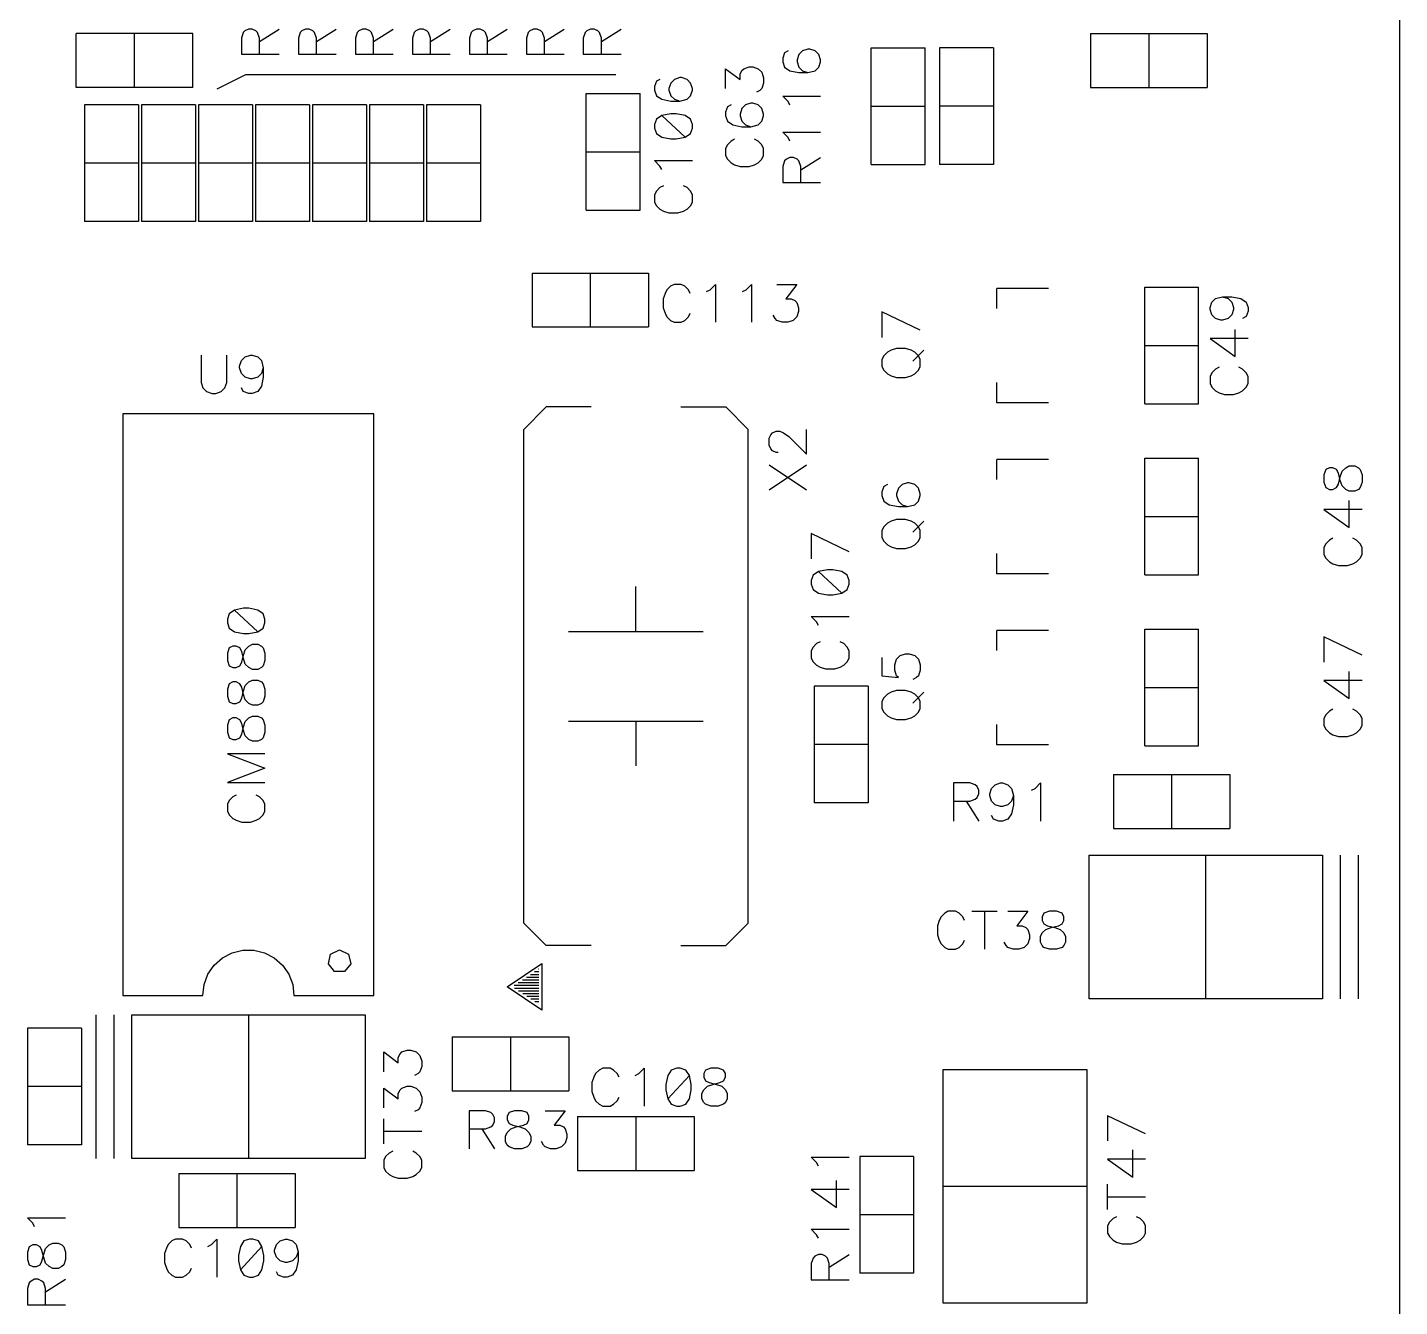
# Model space of a CAD drawing. Extents: x 295 to 953, y 10 to 290.
# Drawn here: x 739.3 to 800.5, y 174.5 to 231.5 of the extents above; entities that cross this region are included whole.
import ezdxf

# ---------------------------------------------------------------- set-up
doc = ezdxf.new("R2010")
doc.units = 0
doc.header["$LTSCALE"] = 5
doc.header["$MEASUREMENT"] = 0
doc.layers.add('130409_DV-DPH-A6_BSK', color=2, linetype='CONTINUOUS')

msp = doc.modelspace()

# ---------------------------------------------------------------- linework, layer by layer
at = {"layer": '130409_DV-DPH-A6_BSK', "color": 7}
for p, q in [((800.477, 263.995), (800.477, 75.999)), ((800.477, 263.995), (800.477, 75.999)), ((746.69, 231.219), (741.493, 231.219)), ((741.493, 228.816), (741.493, 231.219)), ((744.089, 228.816), (744.089, 231.219)), ((746.69, 228.816), (746.69, 231.219)), ((748.941, 231.265), (748.859, 231.021)), ((749.017, 231.346), (748.941, 231.265)), ((749.179, 231.422), (749.017, 231.346)), ((749.342, 231.422), (749.179, 231.422)), ((749.499, 231.346), (749.342, 231.422)), ((749.581, 231.265), (749.499, 231.346)), ((749.662, 231.021), (749.581, 231.265)), ((749.662, 230.863), (750.546, 231.422)), ((751.481, 231.265), (751.399, 231.021)), ((751.557, 231.346), (751.481, 231.265)), ((751.719, 231.422), (751.557, 231.346)), ((751.882, 231.422), (751.719, 231.422)), ((752.039, 231.346), (751.882, 231.422)), ((752.121, 231.265), (752.039, 231.346)), ((752.202, 231.021), (752.121, 231.265)), ((752.202, 230.863), (753.086, 231.422)), ((754.021, 231.265), (753.939, 231.021)), ((754.097, 231.346), (754.021, 231.265)), ((754.259, 231.422), (754.097, 231.346)), ((754.422, 231.422), (754.259, 231.422)), ((754.579, 231.346), (754.422, 231.422)), ((754.661, 231.265), (754.579, 231.346)), ((754.742, 231.021), (754.661, 231.265)), ((754.742, 230.863), (755.626, 231.422)), ((756.561, 231.265), (756.479, 231.021)), ((756.637, 231.346), (756.561, 231.265)), ((756.799, 231.422), (756.637, 231.346)), ((756.962, 231.422), (756.799, 231.422)), ((757.119, 231.346), (756.962, 231.422)), ((757.201, 231.265), (757.119, 231.346)), ((757.282, 231.021), (757.201, 231.265)), ((757.282, 230.863), (758.166, 231.422)), ((759.101, 231.265), (759.019, 231.021)), ((759.177, 231.346), (759.101, 231.265)), ((759.339, 231.422), (759.177, 231.346)), ((759.502, 231.422), (759.339, 231.422)), ((759.659, 231.346), (759.502, 231.422)), ((759.741, 231.265), (759.659, 231.346)), ((759.822, 231.021), (759.741, 231.265)), ((759.822, 230.863), (760.706, 231.422)), ((761.641, 231.265), (761.559, 231.021)), ((761.717, 231.346), (761.641, 231.265)), ((761.879, 231.422), (761.717, 231.346)), ((762.042, 231.422), (761.879, 231.422)), ((762.199, 231.346), (762.042, 231.422)), ((762.281, 231.265), (762.199, 231.346)), ((762.362, 231.021), (762.281, 231.265)), ((762.362, 230.863), (763.246, 231.422)), ((764.181, 231.265), (764.099, 231.021)), ((764.257, 231.346), (764.181, 231.265)), ((764.419, 231.422), (764.257, 231.346)), ((764.582, 231.422), (764.419, 231.422)), ((764.739, 231.346), (764.582, 231.422)), ((764.821, 231.265), (764.739, 231.346)), ((764.902, 231.021), (764.821, 231.265)), ((764.902, 230.863), (765.786, 231.422)), ((786.705, 231.219), (791.902, 231.219)), ((786.705, 231.219), (786.705, 228.816)), ((789.301, 231.219), (789.301, 228.816)), ((791.902, 231.219), (791.902, 228.816)), ((748.859, 231.021), (748.859, 230.299)), ((749.662, 230.299), (749.662, 231.021)), ((751.399, 231.021), (751.399, 230.299)), ((752.202, 230.299), (752.202, 231.021)), ((753.939, 231.021), (753.939, 230.299)), ((754.742, 230.299), (754.742, 231.021)), ((756.479, 231.021), (756.479, 230.299)), ((757.282, 230.299), (757.282, 231.021)), ((759.019, 231.021), (759.019, 230.299)), ((759.822, 230.299), (759.822, 231.021)), ((761.559, 231.021), (761.559, 230.299)), ((762.362, 230.299), (762.362, 231.021)), ((764.099, 231.021), (764.099, 230.299)), ((764.902, 230.299), (764.902, 231.021)), ((776.926, 225.387), (776.926, 230.584)), ((776.926, 230.584), (779.329, 230.584)), ((779.329, 225.387), (779.329, 230.584)), ((779.974, 230.584), (779.974, 225.387)), ((782.377, 230.584), (779.974, 230.584)), ((782.377, 230.584), (782.377, 225.387)), ((748.859, 230.299), (750.546, 230.299)), ((751.399, 230.299), (753.086, 230.299)), ((753.939, 230.299), (755.626, 230.299)), ((756.479, 230.299), (758.166, 230.299)), ((759.019, 230.299), (760.706, 230.299)), ((761.559, 230.299), (763.246, 230.299)), ((764.099, 230.299), (765.786, 230.299)), ((773.071, 230.371), (772.989, 230.132)), ((772.989, 230.132), (772.989, 229.969)), ((772.989, 229.969), (773.071, 229.725)), ((773.228, 230.452), (773.071, 230.371)), ((773.711, 230.289), (773.629, 230.05)), ((773.629, 230.05), (773.629, 229.969)), ((773.629, 229.969), (773.711, 229.725)), ((773.873, 230.452), (773.711, 230.289)), ((774.112, 230.533), (773.873, 230.452)), ((774.193, 230.533), (774.112, 230.533)), ((774.437, 230.452), (774.193, 230.533)), ((774.595, 230.289), (774.437, 230.452)), ((774.676, 230.05), (774.595, 230.289)), ((774.595, 229.725), (774.676, 229.969)), ((774.676, 229.969), (774.676, 230.05)), ((749.042, 229.385), (747.772, 228.75)), ((765.552, 229.385), (749.042, 229.385)), ((770.439, 228.77), (770.439, 229.654)), ((770.439, 229.654), (771.084, 229.172)), ((771.084, 229.415), (771.166, 229.578)), ((771.084, 229.172), (771.084, 229.415)), ((771.166, 229.578), (771.247, 229.654)), ((771.247, 229.654), (771.486, 229.736)), ((771.486, 229.736), (771.648, 229.736)), ((771.648, 229.736), (771.892, 229.654)), ((771.892, 229.654), (772.055, 229.497)), ((772.055, 229.497), (772.136, 229.253)), ((773.071, 229.725), (773.309, 229.568)), ((773.309, 229.568), (773.711, 229.487)), ((773.711, 229.725), (773.873, 229.568)), ((773.711, 229.487), (774.112, 229.487)), ((773.873, 229.568), (774.112, 229.487)), ((774.112, 229.487), (774.437, 229.568)), ((774.437, 229.568), (774.595, 229.725)), ((746.69, 228.816), (741.493, 228.816)), ((767.356, 229.101), (767.274, 228.862)), ((767.274, 228.862), (767.274, 228.699)), ((767.513, 229.182), (767.356, 229.101)), ((767.996, 229.019), (767.914, 228.78)), ((767.914, 228.78), (767.914, 228.699)), ((768.158, 229.182), (767.996, 229.019)), ((768.397, 229.263), (768.158, 229.182)), ((768.478, 229.263), (768.397, 229.263)), ((768.722, 229.182), (768.478, 229.263)), ((768.88, 229.019), (768.722, 229.182)), ((768.961, 228.78), (768.88, 229.019)), ((768.961, 228.699), (768.961, 228.78)), ((772.055, 228.77), (771.973, 228.689)), ((772.136, 229.009), (772.055, 228.77)), ((772.136, 229.253), (772.136, 229.009)), ((786.705, 228.816), (791.902, 228.816)), ((764.226, 223.355), (764.226, 228.552)), ((764.226, 228.552), (766.629, 228.552)), ((766.629, 223.355), (766.629, 228.552)), ((767.274, 228.699), (767.356, 228.455)), ((767.356, 228.455), (767.594, 228.298)), ((767.594, 228.298), (767.996, 228.217)), ((767.914, 228.699), (767.996, 228.455)), ((767.996, 228.455), (768.158, 228.298)), ((767.996, 228.217), (768.397, 228.217)), ((768.158, 228.298), (768.397, 228.217)), ((768.397, 228.217), (768.722, 228.298)), ((768.722, 228.298), (768.88, 228.455)), ((768.88, 228.455), (768.961, 228.699)), ((771.567, 228.125), (771.328, 228.044)), ((771.648, 228.125), (771.567, 228.125)), ((771.892, 228.044), (771.648, 228.125)), ((771.973, 228.689), (771.811, 228.608)), ((773.228, 228.201), (772.989, 228.44)), ((772.989, 228.44), (774.676, 228.44)), ((773.309, 228.039), (773.228, 228.201)), ((741.874, 228.044), (741.874, 222.847)), ((744.277, 228.044), (741.874, 228.044)), ((744.277, 228.044), (744.277, 222.847)), ((744.414, 228.044), (744.414, 222.847)), ((746.817, 228.044), (744.414, 228.044)), ((746.817, 228.044), (746.817, 222.847)), ((746.954, 228.044), (746.954, 222.847)), ((749.357, 228.044), (746.954, 228.044)), ((749.357, 228.044), (749.357, 222.847)), ((749.494, 228.044), (749.494, 222.847)), ((751.897, 228.044), (749.494, 228.044)), ((751.897, 228.044), (751.897, 222.847)), ((752.034, 228.044), (752.034, 222.847)), ((754.437, 228.044), (752.034, 228.044)), ((754.437, 228.044), (754.437, 222.847)), ((754.574, 228.044), (754.574, 222.847)), ((756.977, 228.044), (754.574, 228.044)), ((756.977, 228.044), (756.977, 222.847)), ((757.114, 228.044), (757.114, 222.847)), ((759.517, 228.044), (757.114, 228.044)), ((759.517, 228.044), (759.517, 222.847)), ((767.594, 227.571), (767.356, 227.414)), ((767.996, 227.653), (767.594, 227.571)), ((767.594, 227.571), (768.641, 226.611)), ((768.239, 227.653), (767.996, 227.653)), ((768.641, 227.571), (768.239, 227.653)), ((768.88, 227.414), (768.641, 227.571)), ((770.52, 227.963), (770.439, 227.719)), ((770.439, 227.719), (770.439, 227.556)), ((770.439, 227.556), (770.52, 227.317)), ((770.683, 228.044), (770.52, 227.963)), ((771.166, 227.881), (771.084, 227.637)), ((771.084, 227.637), (771.084, 227.556)), ((771.084, 227.556), (771.166, 227.317)), ((771.328, 228.044), (771.166, 227.881)), ((772.055, 227.881), (771.892, 228.044)), ((772.136, 227.637), (772.055, 227.881)), ((772.055, 227.317), (772.136, 227.556)), ((772.136, 227.556), (772.136, 227.637)), ((776.926, 227.988), (779.329, 227.988)), ((782.377, 227.988), (779.974, 227.988)), ((767.356, 227.414), (767.274, 227.17)), ((767.274, 227.17), (767.274, 227.013)), ((767.274, 227.013), (767.356, 226.769)), ((768.961, 227.17), (768.88, 227.414)), ((768.88, 226.769), (768.961, 227.013)), ((768.961, 227.013), (768.961, 227.17)), ((770.52, 227.317), (770.759, 227.155)), ((770.759, 227.155), (771.166, 227.074)), ((771.166, 227.317), (771.328, 227.155)), ((771.166, 227.074), (771.567, 227.074)), ((771.328, 227.155), (771.567, 227.074)), ((771.567, 227.074), (771.892, 227.155)), ((771.892, 227.155), (772.055, 227.317)), ((767.356, 226.769), (767.594, 226.611)), ((767.594, 226.611), (767.996, 226.53)), ((767.996, 226.53), (768.239, 226.53)), ((768.239, 226.53), (768.641, 226.611)), ((768.641, 226.611), (768.88, 226.769)), ((770.683, 226.428), (770.52, 226.266)), ((770.84, 226.51), (770.683, 226.428)), ((771.892, 226.428), (771.729, 226.51)), ((772.055, 226.266), (771.892, 226.428)), ((773.228, 226.591), (772.989, 226.835)), ((772.989, 226.835), (774.676, 226.835)), ((773.309, 226.434), (773.228, 226.591)), ((764.226, 225.956), (766.629, 225.956)), ((770.52, 226.266), (770.439, 226.103)), ((770.439, 226.103), (770.439, 225.783)), ((770.439, 225.783), (770.52, 225.621)), ((772.136, 226.103), (772.055, 226.266)), ((772.055, 225.621), (772.136, 225.783)), ((772.136, 225.783), (772.136, 226.103)), ((773.309, 225.707), (773.147, 225.631)), ((773.472, 225.707), (773.309, 225.707)), ((773.629, 225.631), (773.472, 225.707)), ((773.792, 225.148), (774.676, 225.707)), ((744.277, 225.448), (741.874, 225.448)), ((746.817, 225.448), (744.414, 225.448)), ((749.357, 225.448), (746.954, 225.448)), ((751.897, 225.448), (749.494, 225.448)), ((754.437, 225.448), (752.034, 225.448)), ((756.977, 225.448), (754.574, 225.448)), ((759.517, 225.448), (757.114, 225.448)), ((767.513, 225.321), (767.274, 225.565)), ((767.274, 225.565), (768.961, 225.565)), ((767.594, 225.164), (767.513, 225.321)), ((770.52, 225.621), (770.683, 225.458)), ((770.683, 225.458), (770.84, 225.377)), ((770.84, 225.377), (771.084, 225.301)), ((771.084, 225.301), (771.486, 225.301)), ((771.486, 225.301), (771.729, 225.377)), ((771.729, 225.377), (771.892, 225.458)), ((771.892, 225.458), (772.055, 225.621)), ((773.071, 225.55), (772.989, 225.306)), ((772.989, 225.306), (772.989, 224.584)), ((773.147, 225.631), (773.071, 225.55)), ((773.711, 225.55), (773.629, 225.631)), ((773.792, 225.306), (773.711, 225.55)), ((773.792, 224.584), (773.792, 225.306)), ((776.926, 225.387), (779.329, 225.387)), ((782.377, 225.387), (779.974, 225.387)), ((767.676, 224.437), (767.513, 224.361)), ((768.722, 224.361), (768.559, 224.437)), ((772.989, 224.584), (774.676, 224.584)), ((767.356, 224.198), (767.274, 224.036)), ((767.274, 224.036), (767.274, 223.716)), ((767.513, 224.361), (767.356, 224.198)), ((768.88, 224.198), (768.722, 224.361)), ((768.961, 224.036), (768.88, 224.198)), ((768.961, 223.716), (768.961, 224.036)), ((764.226, 223.355), (766.629, 223.355)), ((767.274, 223.716), (767.356, 223.553)), ((767.356, 223.553), (767.513, 223.396)), ((767.513, 223.396), (767.676, 223.314)), ((767.676, 223.314), (767.914, 223.233)), ((767.914, 223.233), (768.316, 223.233)), ((768.316, 223.233), (768.559, 223.314)), ((768.559, 223.314), (768.722, 223.396)), ((768.722, 223.396), (768.88, 223.553)), ((768.88, 223.553), (768.961, 223.716)), ((744.277, 222.847), (741.874, 222.847)), ((746.817, 222.847), (744.414, 222.847)), ((749.357, 222.847), (746.954, 222.847)), ((751.897, 222.847), (749.494, 222.847)), ((754.437, 222.847), (752.034, 222.847)), ((756.977, 222.847), (754.574, 222.847)), ((759.517, 222.847), (757.114, 222.847)), ((761.813, 220.551), (767.01, 220.551)), ((761.813, 220.551), (761.813, 218.148)), ((764.409, 220.551), (764.409, 218.148)), ((767.01, 220.551), (767.01, 218.148)), ((767.742, 219.642), (767.66, 219.403)), ((767.823, 219.804), (767.742, 219.642)), ((767.98, 219.962), (767.823, 219.804)), ((768.143, 220.043), (767.98, 219.962)), ((768.463, 220.043), (768.143, 220.043)), ((768.626, 219.962), (768.463, 220.043)), ((768.788, 219.804), (768.626, 219.962)), ((768.864, 219.642), (768.788, 219.804)), ((769.591, 219.723), (769.748, 219.804)), ((769.748, 219.804), (769.992, 220.043)), ((769.992, 220.043), (769.992, 218.356)), ((771.196, 219.723), (771.359, 219.804)), ((771.359, 219.804), (771.597, 220.043)), ((771.597, 220.043), (771.597, 218.356)), ((772.725, 220.043), (773.609, 220.043)), ((773.609, 220.043), (773.126, 219.403)), ((784.831, 219.865), (782.529, 219.865)), ((782.529, 218.966), (782.529, 219.865)), ((789.118, 214.719), (789.118, 219.916)), ((789.118, 219.916), (791.521, 219.916)), ((791.521, 214.719), (791.521, 219.916)), ((767.66, 219.403), (767.66, 219.001)), ((767.66, 219.001), (767.742, 218.758)), ((773.126, 219.403), (773.365, 219.403)), ((773.365, 219.403), (773.528, 219.322)), ((773.528, 219.322), (773.609, 219.24)), ((773.609, 219.24), (773.69, 219.001)), ((773.69, 219.001), (773.69, 218.839)), ((792.029, 219.012), (792.11, 219.255)), ((792.029, 218.93), (792.029, 219.012)), ((792.11, 218.692), (792.029, 218.93)), ((792.11, 219.255), (792.273, 219.418)), ((792.273, 219.418), (792.593, 219.494)), ((792.593, 219.494), (792.837, 219.418)), ((792.593, 219.494), (792.999, 219.494)), ((792.837, 219.418), (792.999, 219.255)), ((792.999, 219.494), (793.401, 219.418)), ((792.999, 219.255), (793.076, 219.012)), ((793.076, 218.93), (792.999, 218.692)), ((793.076, 219.012), (793.076, 218.93)), ((793.401, 219.418), (793.645, 219.255)), ((793.645, 219.255), (793.726, 219.012)), ((793.726, 219.012), (793.726, 218.849)), ((767.742, 218.758), (767.823, 218.595)), ((767.823, 218.595), (767.98, 218.438)), ((767.98, 218.438), (768.143, 218.356)), ((768.143, 218.356), (768.463, 218.356)), ((768.463, 218.356), (768.626, 218.438)), ((768.626, 218.438), (768.788, 218.595)), ((768.788, 218.595), (768.864, 218.758)), ((772.644, 218.519), (772.563, 218.676)), ((772.725, 218.438), (772.644, 218.519)), ((772.964, 218.356), (772.725, 218.438)), ((773.208, 218.356), (772.964, 218.356)), ((773.446, 218.438), (773.208, 218.356)), ((773.609, 218.595), (773.446, 218.438)), ((773.69, 218.839), (773.609, 218.595)), ((779.116, 218.011), (777.409, 218.824)), ((777.409, 218.824), (777.409, 217.686)), ((792.273, 218.529), (792.11, 218.692)), ((792.512, 218.448), (792.273, 218.529)), ((792.593, 218.448), (792.512, 218.448)), ((792.837, 218.529), (792.593, 218.448)), ((792.999, 218.692), (792.837, 218.529)), ((793.645, 218.61), (793.482, 218.529)), ((793.726, 218.849), (793.645, 218.61)), ((761.813, 218.148), (767.01, 218.148)), ((793.157, 216.832), (793.157, 218.041)), ((777.815, 217.112), (777.653, 217.03)), ((778.059, 217.193), (777.815, 217.112)), ((778.465, 217.193), (778.059, 217.193)), ((778.709, 217.112), (778.465, 217.193)), ((778.872, 217.03), (778.709, 217.112)), ((778.791, 216.624), (779.278, 217.112)), ((789.118, 217.32), (791.521, 217.32)), ((793.726, 217.64), (792.029, 217.64)), ((792.029, 217.64), (793.157, 216.832)), ((747.066, 216.893), (747.066, 215.674)), ((748.204, 215.674), (748.204, 216.893)), ((748.778, 216.406), (748.859, 216.649)), ((748.859, 216.649), (749.022, 216.812)), ((749.022, 216.812), (749.266, 216.893)), ((749.266, 216.893), (749.347, 216.893)), ((749.347, 216.893), (749.591, 216.812)), ((749.591, 216.812), (749.753, 216.649)), ((749.753, 216.649), (749.835, 216.324)), ((777.49, 216.868), (777.409, 216.705)), ((777.409, 216.705), (777.409, 216.38)), ((777.653, 217.03), (777.49, 216.868)), ((779.034, 216.868), (778.872, 217.03)), ((779.116, 216.705), (779.034, 216.868)), ((779.116, 216.38), (779.116, 216.705)), ((748.778, 216.324), (748.778, 216.406)), ((748.859, 216.08), (748.778, 216.324)), ((749.022, 215.918), (748.859, 216.08)), ((749.266, 215.837), (749.022, 215.918)), ((749.591, 215.918), (749.347, 215.837)), ((749.753, 216.08), (749.591, 215.918)), ((749.835, 216.324), (749.753, 216.08)), ((749.835, 215.918), (749.753, 215.512)), ((749.835, 216.324), (749.835, 215.918)), ((777.409, 216.38), (777.49, 216.218)), ((777.49, 216.218), (777.653, 216.055)), ((777.653, 216.055), (777.815, 215.974)), ((777.815, 215.974), (778.059, 215.893)), ((778.059, 215.893), (778.465, 215.893)), ((778.465, 215.893), (778.709, 215.974)), ((778.709, 215.974), (778.872, 216.055)), ((778.872, 216.055), (779.034, 216.218)), ((779.034, 216.218), (779.116, 216.38)), ((792.11, 216.106), (792.029, 215.943)), ((792.029, 215.943), (792.029, 215.623)), ((792.273, 216.268), (792.11, 216.106)), ((792.43, 216.35), (792.273, 216.268)), ((793.482, 216.268), (793.319, 216.35)), ((793.645, 216.106), (793.482, 216.268)), ((793.726, 215.943), (793.645, 216.106)), ((793.726, 215.623), (793.726, 215.943)), ((747.066, 215.674), (747.147, 215.43)), ((747.147, 215.43), (747.31, 215.268)), ((747.31, 215.268), (747.554, 215.186)), ((747.716, 215.186), (747.96, 215.268)), ((747.96, 215.268), (748.123, 215.43)), ((748.123, 215.43), (748.204, 215.674)), ((748.941, 215.268), (748.859, 215.43)), ((749.184, 215.186), (748.941, 215.268)), ((749.347, 215.837), (749.266, 215.837)), ((749.591, 215.268), (749.347, 215.186)), ((749.753, 215.512), (749.591, 215.268)), ((782.529, 214.77), (782.529, 215.669)), ((792.029, 215.623), (792.11, 215.461)), ((792.11, 215.461), (792.273, 215.298)), ((792.273, 215.298), (792.43, 215.217)), ((793.319, 215.217), (793.482, 215.298)), ((793.482, 215.298), (793.645, 215.461)), ((793.645, 215.461), (793.726, 215.623)), ((747.554, 215.186), (747.716, 215.186)), ((749.347, 215.186), (749.184, 215.186)), ((784.831, 214.77), (782.529, 214.77)), ((789.118, 214.719), (791.521, 214.719)), ((792.43, 215.217), (792.674, 215.141)), ((792.674, 215.141), (793.076, 215.141)), ((793.076, 215.141), (793.319, 215.217)), ((743.581, 214.272), (743.581, 188.364)), ((754.757, 214.272), (743.581, 214.272)), ((754.757, 188.364), (754.757, 214.272)), ((762.443, 214.587), (761.442, 213.586)), ((764.445, 214.587), (762.443, 214.587)), ((768.443, 214.587), (770.444, 214.587)), ((770.444, 214.587), (771.445, 213.586)), ((761.442, 191.585), (761.442, 213.586)), ((771.445, 191.585), (771.445, 213.586)), ((772.461, 213.347), (772.537, 213.429)), ((772.537, 213.429), (772.7, 213.51)), ((772.7, 213.51), (772.857, 213.51)), ((772.857, 213.51), (773.015, 213.429)), ((773.015, 213.429), (773.253, 213.271)), ((774.046, 212.474), (774.046, 213.586)), ((772.38, 213.19), (772.461, 213.347)), ((772.38, 212.875), (772.38, 213.19)), ((772.461, 212.712), (772.38, 212.875)), ((773.253, 213.271), (774.046, 212.474)), ((772.537, 212.636), (772.461, 212.712)), ((772.7, 212.555), (772.537, 212.636)), ((772.776, 212.555), (772.7, 212.555)), ((784.831, 212.245), (782.529, 212.245)), ((782.529, 211.346), (782.529, 212.245)), ((789.118, 207.099), (789.118, 212.296)), ((789.118, 212.296), (791.521, 212.296)), ((791.521, 207.099), (791.521, 212.296)), ((772.38, 212.001), (774.046, 210.889)), ((772.38, 210.889), (774.046, 212.001)), ((797.19, 211.798), (797.109, 211.554)), ((797.353, 211.874), (797.19, 211.798)), ((797.51, 211.874), (797.353, 211.874)), ((797.673, 211.798), (797.51, 211.874)), ((797.754, 211.635), (797.673, 211.798)), ((797.836, 211.31), (797.754, 211.635)), ((797.836, 211.473), (797.917, 211.717)), ((797.917, 211.717), (798.079, 211.874)), ((798.079, 211.874), (798.237, 211.956)), ((798.237, 211.956), (798.481, 211.956)), ((798.481, 211.956), (798.643, 211.874)), ((798.643, 211.874), (798.725, 211.798)), ((798.725, 211.798), (798.806, 211.554)), ((777.49, 211.041), (777.409, 210.797)), ((777.653, 211.122), (777.49, 211.041)), ((778.303, 211.122), (778.14, 210.96)), ((778.547, 211.204), (778.303, 211.122)), ((778.628, 211.204), (778.547, 211.204)), ((778.872, 211.122), (778.628, 211.204)), ((779.034, 210.96), (778.872, 211.122)), ((797.109, 211.554), (797.109, 211.229)), ((797.109, 211.229), (797.19, 210.99)), ((797.19, 210.99), (797.353, 210.909)), ((797.51, 210.909), (797.673, 210.99)), ((797.673, 210.99), (797.754, 211.148)), ((797.754, 211.148), (797.836, 211.473)), ((797.917, 211.072), (797.836, 211.31)), ((798.079, 210.909), (797.917, 211.072)), ((798.725, 210.99), (798.643, 210.909)), ((798.806, 211.229), (798.725, 210.99)), ((798.806, 211.554), (798.806, 211.229)), ((777.409, 210.797), (777.409, 210.635)), ((777.409, 210.635), (777.49, 210.391)), ((777.49, 210.391), (777.734, 210.228)), ((778.14, 210.96), (778.059, 210.716)), ((778.059, 210.716), (778.059, 210.635)), ((778.059, 210.635), (778.14, 210.391)), ((778.14, 210.391), (778.303, 210.228)), ((778.872, 210.228), (779.034, 210.391)), ((779.116, 210.716), (779.034, 210.96)), ((779.034, 210.391), (779.116, 210.635)), ((779.116, 210.635), (779.116, 210.716)), ((797.353, 210.909), (797.51, 210.909)), ((798.237, 210.828), (798.079, 210.909)), ((798.481, 210.828), (798.237, 210.828)), ((798.237, 209.212), (798.237, 210.421)), ((798.643, 210.909), (798.481, 210.828)), ((777.734, 210.228), (778.14, 210.147)), ((778.14, 210.147), (778.547, 210.147)), ((778.303, 210.228), (778.547, 210.147)), ((778.547, 210.147), (778.872, 210.228)), ((798.806, 210.02), (797.109, 210.02)), ((797.109, 210.02), (798.237, 209.212)), ((777.49, 209.248), (777.409, 209.085)), ((777.653, 209.41), (777.49, 209.248)), ((777.815, 209.492), (777.653, 209.41)), ((778.059, 209.573), (777.815, 209.492)), ((778.465, 209.573), (778.059, 209.573)), ((778.709, 209.492), (778.465, 209.573)), ((778.872, 209.41), (778.709, 209.492)), ((778.791, 209.004), (779.278, 209.492)), ((779.034, 209.248), (778.872, 209.41)), ((779.116, 209.085), (779.034, 209.248)), ((789.118, 209.7), (791.521, 209.7)), ((775.946, 208.135), (774.259, 208.943)), ((774.259, 208.943), (774.259, 207.815)), ((777.409, 209.085), (777.409, 208.76)), ((777.409, 208.76), (777.49, 208.598)), ((777.49, 208.598), (777.653, 208.435)), ((778.872, 208.435), (779.034, 208.598)), ((779.034, 208.598), (779.116, 208.76)), ((779.116, 208.76), (779.116, 209.085)), ((797.353, 208.648), (797.19, 208.486)), ((797.51, 208.73), (797.353, 208.648)), ((798.562, 208.648), (798.399, 208.73)), ((798.725, 208.486), (798.562, 208.648)), ((777.653, 208.435), (777.815, 208.354)), ((777.815, 208.354), (778.059, 208.273)), ((778.059, 208.273), (778.465, 208.273)), ((778.465, 208.273), (778.709, 208.354)), ((778.709, 208.354), (778.872, 208.435)), ((782.529, 207.15), (782.529, 208.049)), ((797.19, 208.486), (797.109, 208.323)), ((797.109, 208.323), (797.109, 208.003)), ((797.109, 208.003), (797.19, 207.841)), ((798.806, 208.323), (798.725, 208.486)), ((798.725, 207.841), (798.806, 208.003)), ((798.806, 208.003), (798.806, 208.323)), ((774.981, 207.333), (774.579, 207.251)), ((775.224, 207.333), (774.981, 207.333)), ((775.626, 207.251), (775.224, 207.333)), ((797.19, 207.841), (797.353, 207.678)), ((797.353, 207.678), (797.51, 207.597)), ((797.51, 207.597), (797.754, 207.521)), ((797.754, 207.521), (798.156, 207.521)), ((798.156, 207.521), (798.399, 207.597)), ((798.399, 207.597), (798.562, 207.678)), ((798.562, 207.678), (798.725, 207.841)), ((774.341, 207.094), (774.259, 206.85)), ((774.259, 206.85), (774.259, 206.693)), ((774.579, 207.251), (774.341, 207.094)), ((774.579, 207.251), (775.626, 206.291)), ((775.865, 207.094), (775.626, 207.251)), ((775.946, 206.85), (775.865, 207.094)), ((775.946, 206.693), (775.946, 206.85)), ((784.831, 207.15), (782.529, 207.15)), ((789.118, 207.099), (791.521, 207.099)), ((766.441, 204.584), (766.441, 206.586)), ((774.259, 206.693), (774.341, 206.449)), ((774.341, 206.449), (774.579, 206.291)), ((774.579, 206.291), (774.981, 206.21)), ((774.981, 206.21), (775.224, 206.21)), ((775.224, 206.21), (775.626, 206.291)), ((775.626, 206.291), (775.865, 206.449)), ((775.865, 206.449), (775.946, 206.693)), ((748.554, 205.529), (748.311, 205.367)), ((748.951, 205.611), (748.554, 205.529)), ((748.554, 205.529), (749.591, 204.569)), ((749.195, 205.611), (748.951, 205.611)), ((749.591, 205.529), (749.195, 205.611)), ((749.835, 205.367), (749.591, 205.529)), ((748.311, 205.367), (748.234, 205.128)), ((748.234, 205.128), (748.234, 204.971)), ((748.234, 204.971), (748.311, 204.727)), ((749.911, 205.128), (749.835, 205.367)), ((749.835, 204.727), (749.911, 204.971)), ((749.911, 204.971), (749.911, 205.128)), ((774.498, 205.001), (774.259, 205.245)), ((774.259, 205.245), (775.946, 205.245)), ((774.579, 204.844), (774.498, 205.001)), ((748.311, 204.727), (748.554, 204.569)), ((748.554, 204.569), (748.951, 204.488)), ((748.951, 204.488), (749.195, 204.488)), ((749.195, 204.488), (749.591, 204.569)), ((749.591, 204.569), (749.835, 204.727)), ((763.444, 204.584), (769.443, 204.584)), ((784.831, 204.625), (782.529, 204.625)), ((782.529, 203.726), (782.529, 204.625)), ((789.118, 199.479), (789.118, 204.676)), ((789.118, 204.676), (791.521, 204.676)), ((791.521, 199.479), (791.521, 204.676)), ((798.806, 203.528), (797.109, 204.336)), ((797.109, 204.336), (797.109, 203.208)), ((748.311, 203.848), (748.234, 203.609)), ((748.473, 203.929), (748.311, 203.848)), ((748.631, 203.929), (748.473, 203.929)), ((748.793, 203.848), (748.631, 203.929)), ((748.874, 203.69), (748.793, 203.848)), ((748.951, 203.37), (748.874, 203.69)), ((748.951, 203.528), (749.032, 203.767)), ((749.032, 203.767), (749.195, 203.929)), ((749.195, 203.929), (749.352, 204.01)), ((749.352, 204.01), (749.591, 204.01)), ((749.591, 204.01), (749.753, 203.929)), ((749.753, 203.929), (749.835, 203.848)), ((749.835, 203.848), (749.911, 203.609)), ((774.341, 203.878), (774.259, 203.716)), ((774.259, 203.716), (774.259, 203.396)), ((774.498, 204.041), (774.341, 203.878)), ((774.661, 204.117), (774.498, 204.041)), ((775.707, 204.041), (775.544, 204.117)), ((775.865, 203.878), (775.707, 204.041)), ((775.946, 203.716), (775.865, 203.878)), ((775.946, 203.396), (775.946, 203.716)), ((748.234, 203.609), (748.234, 203.289)), ((748.234, 203.289), (748.311, 203.05)), ((748.311, 203.05), (748.473, 202.969)), ((748.631, 202.969), (748.793, 203.05)), ((748.793, 203.05), (748.874, 203.208)), ((748.874, 203.208), (748.951, 203.528)), ((749.032, 203.126), (748.951, 203.37)), ((749.195, 202.969), (749.032, 203.126)), ((749.835, 203.05), (749.753, 202.969)), ((749.911, 203.289), (749.835, 203.05)), ((749.911, 203.609), (749.911, 203.289)), ((774.259, 203.396), (774.341, 203.233)), ((774.341, 203.233), (774.498, 203.076)), ((774.498, 203.076), (774.661, 202.994)), ((775.544, 202.994), (775.707, 203.076)), ((775.707, 203.076), (775.865, 203.233)), ((775.865, 203.233), (775.946, 203.396)), ((777.409, 203.421), (777.409, 202.608)), ((777.978, 203.096), (778.059, 203.34)), ((777.978, 202.852), (777.978, 203.096)), ((778.059, 203.34), (778.222, 203.502)), ((778.222, 203.502), (778.465, 203.584)), ((778.465, 203.584), (778.628, 203.584)), ((778.628, 203.584), (778.872, 203.502)), ((778.872, 203.502), (779.034, 203.34)), ((779.034, 203.34), (779.116, 203.096)), ((779.116, 203.096), (779.116, 202.852)), ((748.473, 202.969), (748.631, 202.969)), ((749.352, 202.888), (749.195, 202.969)), ((749.591, 202.888), (749.352, 202.888)), ((749.753, 202.969), (749.591, 202.888)), ((774.661, 202.994), (774.899, 202.913)), ((774.899, 202.913), (775.301, 202.913)), ((775.301, 202.913), (775.544, 202.994)), ((777.409, 202.608), (778.14, 202.527)), ((778.059, 202.608), (777.978, 202.852)), ((778.14, 202.527), (778.059, 202.608)), ((778.953, 202.527), (778.791, 202.446)), ((779.034, 202.608), (778.953, 202.527)), ((779.116, 202.852), (779.034, 202.608)), ((798.237, 201.592), (798.237, 202.801)), ((748.311, 202.248), (748.234, 202.009)), ((748.234, 202.009), (748.234, 201.689)), ((748.473, 202.329), (748.311, 202.248)), ((748.631, 202.329), (748.473, 202.329)), ((748.793, 202.248), (748.631, 202.329)), ((748.874, 202.09), (748.793, 202.248)), ((748.951, 201.77), (748.874, 202.09)), ((748.874, 201.608), (748.951, 201.928)), ((748.951, 201.928), (749.032, 202.166)), ((749.032, 202.166), (749.195, 202.329)), ((749.195, 202.329), (749.352, 202.41)), ((749.352, 202.41), (749.591, 202.41)), ((749.591, 202.41), (749.753, 202.329)), ((749.753, 202.329), (749.835, 202.248)), ((749.835, 202.248), (749.911, 202.009)), ((749.911, 202.009), (749.911, 201.689)), ((774.386, 202.136), (774.386, 196.939)), ((776.789, 202.136), (774.386, 202.136)), ((776.789, 202.136), (776.789, 196.939)), ((777.815, 201.872), (777.653, 201.79)), ((778.059, 201.953), (777.815, 201.872)), ((778.465, 201.953), (778.059, 201.953)), ((778.709, 201.872), (778.465, 201.953)), ((778.872, 201.79), (778.709, 201.872)), ((778.791, 201.384), (779.278, 201.872)), ((789.118, 202.08), (791.521, 202.08)), ((798.806, 202.4), (797.109, 202.4)), ((797.109, 202.4), (798.237, 201.592)), ((748.234, 201.689), (748.311, 201.45)), ((748.311, 201.45), (748.473, 201.369)), ((748.473, 201.369), (748.631, 201.369)), ((748.631, 201.369), (748.793, 201.45)), ((748.793, 201.45), (748.874, 201.608)), ((749.032, 201.526), (748.951, 201.77)), ((749.195, 201.369), (749.032, 201.526)), ((749.352, 201.288), (749.195, 201.369)), ((749.591, 201.288), (749.352, 201.288)), ((749.753, 201.369), (749.591, 201.288)), ((749.835, 201.45), (749.753, 201.369)), ((749.911, 201.689), (749.835, 201.45)), ((777.49, 201.628), (777.409, 201.465)), ((777.409, 201.465), (777.409, 201.14)), ((777.653, 201.79), (777.49, 201.628)), ((779.034, 201.628), (778.872, 201.79)), ((779.116, 201.465), (779.034, 201.628)), ((779.116, 201.14), (779.116, 201.465)), ((748.311, 200.647), (748.234, 200.409)), ((748.473, 200.729), (748.311, 200.647)), ((748.631, 200.729), (748.473, 200.729)), ((748.793, 200.647), (748.631, 200.729)), ((748.874, 200.485), (748.793, 200.647)), ((749.032, 200.566), (749.195, 200.729)), ((749.195, 200.729), (749.352, 200.81)), ((749.352, 200.81), (749.591, 200.81)), ((749.591, 200.81), (749.753, 200.729)), ((749.753, 200.729), (749.835, 200.647)), ((749.835, 200.647), (749.911, 200.409)), ((763.444, 200.586), (769.443, 200.586)), ((766.441, 200.586), (766.441, 198.585)), ((777.409, 201.14), (777.49, 200.978)), ((777.49, 200.978), (777.653, 200.815)), ((777.653, 200.815), (777.815, 200.734)), ((777.815, 200.734), (778.059, 200.653)), ((778.059, 200.653), (778.465, 200.653)), ((778.465, 200.653), (778.709, 200.734)), ((778.709, 200.734), (778.872, 200.815)), ((778.872, 200.815), (779.034, 200.978)), ((779.034, 200.978), (779.116, 201.14)), ((797.19, 200.866), (797.109, 200.703)), ((797.109, 200.703), (797.109, 200.383)), ((797.353, 201.028), (797.19, 200.866)), ((797.51, 201.11), (797.353, 201.028)), ((798.562, 201.028), (798.399, 201.11)), ((798.725, 200.866), (798.562, 201.028)), ((798.806, 200.703), (798.725, 200.866)), ((798.806, 200.383), (798.806, 200.703)), ((748.234, 200.409), (748.234, 200.089)), ((748.234, 200.089), (748.311, 199.845)), ((748.793, 199.845), (748.874, 200.007)), ((748.951, 200.165), (748.874, 200.485)), ((748.874, 200.007), (748.951, 200.327)), ((748.951, 200.327), (749.032, 200.566)), ((749.032, 199.926), (748.951, 200.165)), ((749.911, 200.089), (749.835, 199.845)), ((749.911, 200.409), (749.911, 200.089)), ((782.529, 199.53), (782.529, 200.429)), ((797.109, 200.383), (797.19, 200.221)), ((797.19, 200.221), (797.353, 200.058)), ((797.353, 200.058), (797.51, 199.977)), ((797.51, 199.977), (797.754, 199.901)), ((798.156, 199.901), (798.399, 199.977)), ((798.399, 199.977), (798.562, 200.058)), ((798.562, 200.058), (798.725, 200.221)), ((798.725, 200.221), (798.806, 200.383)), ((748.311, 199.845), (748.473, 199.769)), ((748.473, 199.769), (748.631, 199.769)), ((748.631, 199.769), (748.793, 199.845)), ((749.195, 199.769), (749.032, 199.926)), ((749.352, 199.687), (749.195, 199.769)), ((749.591, 199.687), (749.352, 199.687)), ((749.753, 199.769), (749.591, 199.687)), ((749.835, 199.845), (749.753, 199.769)), ((776.789, 199.54), (774.386, 199.54)), ((784.831, 199.53), (782.529, 199.53)), ((789.118, 199.479), (791.521, 199.479)), ((797.754, 199.901), (798.156, 199.901)), ((749.911, 199.129), (748.234, 199.129)), ((748.234, 199.129), (749.911, 198.488)), ((749.911, 198.488), (748.234, 197.848)), ((787.721, 198.199), (792.918, 198.199)), ((787.721, 198.199), (787.721, 195.796)), ((790.317, 198.199), (790.317, 195.796)), ((792.918, 198.199), (792.918, 195.796)), ((748.234, 197.848), (749.911, 197.848)), ((781.326, 197.828), (780.599, 197.828)), ((780.599, 197.828), (780.599, 196.131)), ((781.569, 197.747), (781.326, 197.828)), ((781.651, 197.665), (781.569, 197.747)), ((781.732, 197.508), (781.651, 197.665)), ((782.215, 197.345), (782.296, 197.584)), ((782.296, 197.584), (782.458, 197.747)), ((782.458, 197.747), (782.697, 197.828)), ((782.697, 197.828), (782.778, 197.828)), ((782.778, 197.828), (783.022, 197.747)), ((783.022, 197.747), (783.185, 197.584)), ((783.185, 197.584), (783.266, 197.264)), ((784.074, 197.508), (784.231, 197.584)), ((784.231, 197.584), (784.475, 197.828)), ((784.475, 197.828), (784.475, 196.131)), ((748.311, 197.046), (748.234, 196.888)), ((748.473, 197.208), (748.311, 197.046)), ((748.631, 197.284), (748.473, 197.208)), ((749.672, 197.208), (749.515, 197.284)), ((749.835, 197.046), (749.672, 197.208)), ((749.911, 196.888), (749.835, 197.046)), ((776.789, 196.939), (774.386, 196.939)), ((780.599, 197.02), (781.326, 197.02)), ((781.168, 197.02), (781.732, 196.131)), ((781.326, 197.02), (781.569, 197.102)), ((781.569, 197.102), (781.651, 197.183)), ((781.651, 197.183), (781.732, 197.345)), ((781.732, 197.345), (781.732, 197.508)), ((782.215, 197.264), (782.215, 197.345)), ((782.296, 197.02), (782.215, 197.264)), ((782.458, 196.858), (782.296, 197.02)), ((783.185, 197.02), (783.022, 196.858)), ((783.266, 197.264), (783.185, 197.02)), ((783.266, 197.264), (783.266, 196.858)), ((748.234, 196.888), (748.234, 196.568)), ((748.234, 196.568), (748.311, 196.406)), ((748.311, 196.406), (748.473, 196.248)), ((749.672, 196.248), (749.835, 196.406)), ((749.835, 196.406), (749.911, 196.568)), ((749.911, 196.568), (749.911, 196.888)), ((782.377, 196.213), (782.296, 196.375)), ((782.697, 196.782), (782.458, 196.858)), ((782.778, 196.782), (782.697, 196.782)), ((783.022, 196.858), (782.778, 196.782)), ((783.185, 196.456), (783.022, 196.213)), ((783.266, 196.858), (783.185, 196.456)), ((748.473, 196.248), (748.631, 196.167)), ((748.631, 196.167), (748.874, 196.086)), ((748.874, 196.086), (749.271, 196.086)), ((749.271, 196.086), (749.515, 196.167)), ((749.515, 196.167), (749.672, 196.248)), ((782.621, 196.131), (782.377, 196.213)), ((782.778, 196.131), (782.621, 196.131)), ((783.022, 196.213), (782.778, 196.131)), ((787.721, 195.796), (792.918, 195.796)), ((786.644, 188.212), (786.644, 194.607)), ((786.644, 194.607), (797.043, 194.607)), ((791.841, 188.212), (791.841, 194.607)), ((797.043, 194.607), (797.043, 188.212)), ((797.846, 188.212), (797.846, 194.607)), ((798.643, 188.212), (798.643, 194.607)), ((780.208, 192.027), (780.045, 191.864)), ((780.365, 192.108), (780.208, 192.027)), ((780.691, 192.108), (780.365, 192.108)), ((780.848, 192.027), (780.691, 192.108)), ((781.011, 191.864), (780.848, 192.027)), ((781.412, 192.108), (782.54, 192.108)), ((781.976, 192.108), (781.976, 190.416)), ((783.022, 192.108), (783.906, 192.108)), ((783.906, 192.108), (783.424, 191.463)), ((784.628, 192.027), (784.551, 191.864)), ((784.871, 192.108), (784.628, 192.027)), ((785.191, 192.108), (784.871, 192.108)), ((785.435, 192.027), (785.191, 192.108)), ((785.517, 191.864), (785.435, 192.027)), ((762.443, 190.584), (761.442, 191.585)), ((770.444, 190.584), (771.445, 191.585)), ((779.964, 191.702), (779.883, 191.463)), ((779.883, 191.463), (779.883, 191.061)), ((780.045, 191.864), (779.964, 191.702)), ((781.092, 191.702), (781.011, 191.864)), ((783.424, 191.463), (783.662, 191.463)), ((783.662, 191.463), (783.825, 191.382)), ((784.551, 191.864), (784.551, 191.702)), ((784.551, 191.702), (784.628, 191.544)), ((784.628, 191.544), (784.79, 191.463)), ((784.79, 191.463), (785.11, 191.382)), ((784.953, 191.382), (785.273, 191.463)), ((785.273, 191.463), (785.435, 191.544)), ((785.435, 191.544), (785.517, 191.702)), ((785.517, 191.702), (785.517, 191.864)), ((779.883, 191.061), (779.964, 190.818)), ((779.964, 190.818), (780.045, 190.66)), ((781.011, 190.66), (781.092, 190.818)), ((783.825, 191.382), (783.906, 191.3)), ((783.906, 191.3), (783.987, 191.061)), ((783.987, 190.899), (783.906, 190.66)), ((783.987, 191.061), (783.987, 190.899)), ((784.47, 190.98), (784.551, 191.143)), ((784.47, 190.736), (784.47, 190.98)), ((784.551, 191.143), (784.709, 191.3)), ((784.709, 191.3), (784.953, 191.382)), ((785.11, 191.382), (785.354, 191.3)), ((785.354, 191.3), (785.517, 191.143)), ((785.517, 191.143), (785.593, 190.98)), ((785.593, 190.98), (785.593, 190.736)), ((748.016, 190.035), (748.453, 190.264)), ((748.453, 190.264), (748.925, 190.381)), ((748.925, 190.381), (749.418, 190.381)), ((749.418, 190.381), (749.89, 190.264)), ((749.89, 190.264), (750.327, 190.035)), ((752.74, 189.771), (752.837, 190.203)), ((752.837, 190.203), (753.233, 190.396)), ((753.233, 190.396), (753.634, 190.203)), ((753.634, 190.203), (753.731, 189.771)), ((764.445, 190.584), (762.443, 190.584)), ((768.443, 190.584), (770.444, 190.584)), ((780.045, 190.66), (780.208, 190.498)), ((780.208, 190.498), (780.365, 190.416)), ((780.365, 190.416), (780.691, 190.416)), ((780.691, 190.416), (780.848, 190.498)), ((780.848, 190.498), (781.011, 190.66)), ((782.941, 190.579), (782.86, 190.736)), ((783.022, 190.498), (782.941, 190.579)), ((783.261, 190.416), (783.022, 190.498)), ((783.505, 190.416), (783.261, 190.416)), ((783.744, 190.498), (783.505, 190.416)), ((783.906, 190.66), (783.744, 190.498)), ((784.551, 190.579), (784.47, 190.736)), ((784.628, 190.498), (784.551, 190.579)), ((784.871, 190.416), (784.628, 190.498)), ((785.191, 190.416), (784.871, 190.416)), ((785.435, 190.498), (785.191, 190.416)), ((785.517, 190.579), (785.435, 190.498)), ((785.593, 190.736), (785.517, 190.579)), ((747.371, 189.304), (747.65, 189.71)), ((747.65, 189.71), (748.016, 190.035)), ((750.327, 190.035), (750.693, 189.71)), ((750.693, 189.71), (750.973, 189.304)), ((753.015, 189.426), (752.74, 189.771)), ((753.731, 189.771), (753.457, 189.426)), ((760.706, 188.74), (762.25, 189.776)), ((762.25, 189.776), (762.25, 187.709)), ((747.198, 188.847), (747.371, 189.304)), ((750.973, 189.304), (751.145, 188.847)), ((753.457, 189.426), (753.015, 189.426)), ((762.123, 189.04), (761.381, 189.04)), ((762.123, 189.162), (761.564, 189.162)), ((762.123, 189.283), (761.742, 189.283)), ((762.123, 189.405), (761.925, 189.405)), ((762.123, 189.527), (762.108, 189.527)), ((743.581, 188.364), (747.137, 188.364)), ((747.137, 188.364), (747.198, 188.847)), ((751.145, 188.847), (751.201, 188.364)), ((751.201, 188.364), (754.757, 188.364)), ((762.25, 187.709), (760.706, 188.74)), ((762.123, 188.796), (761.016, 188.796)), ((762.123, 188.674), (761.031, 188.674)), ((762.123, 188.918), (761.199, 188.918)), ((762.123, 188.557), (761.214, 188.557)), ((762.123, 188.435), (761.397, 188.435)), ((762.123, 188.313), (761.58, 188.313)), ((762.123, 188.191), (761.762, 188.191)), ((762.123, 188.069), (761.945, 188.069)), ((797.043, 188.212), (786.644, 188.212)), ((742.372, 187.495), (742.372, 181.1)), ((743.17, 187.495), (743.17, 181.1)), ((743.972, 187.495), (754.371, 187.495)), ((743.972, 181.1), (743.972, 187.495)), ((749.169, 187.495), (749.169, 181.1)), ((754.371, 187.495), (754.371, 181.1)), ((739.334, 186.896), (739.334, 181.699)), ((741.737, 186.896), (739.334, 186.896)), ((741.737, 186.896), (741.737, 181.699)), ((756.012, 185.844), (756.251, 185.921)), ((756.251, 185.921), (756.413, 185.921)), ((756.413, 185.921), (756.652, 185.844)), ((758.257, 186.515), (763.454, 186.515)), ((758.257, 186.515), (758.257, 184.112)), ((760.853, 186.515), (760.853, 184.112)), ((763.454, 186.515), (763.454, 184.112)), ((755.204, 184.955), (755.204, 185.844)), ((755.204, 185.844), (755.849, 185.362)), ((755.849, 185.6), (755.931, 185.763)), ((755.849, 185.362), (755.849, 185.6)), ((755.931, 185.763), (756.012, 185.844)), ((756.652, 185.844), (756.815, 185.682)), ((756.815, 185.682), (756.896, 185.438)), ((756.896, 185.438), (756.896, 185.199)), ((756.733, 184.879), (756.576, 184.798)), ((756.815, 184.955), (756.733, 184.879)), ((756.896, 185.199), (756.815, 184.955)), ((764.567, 184.717), (764.485, 184.478)), ((764.648, 184.879), (764.567, 184.717)), ((764.805, 185.037), (764.648, 184.879)), ((764.968, 185.118), (764.805, 185.037)), ((765.288, 185.118), (764.968, 185.118)), ((765.451, 185.037), (765.288, 185.118)), ((765.613, 184.879), (765.451, 185.037)), ((765.689, 184.717), (765.613, 184.879)), ((766.416, 184.798), (766.573, 184.879)), ((766.573, 184.879), (766.817, 185.118)), ((766.817, 185.118), (766.817, 183.431)), ((767.864, 184.798), (767.782, 184.397)), ((768.021, 185.037), (767.864, 184.798)), ((768.824, 184.798), (767.864, 183.751)), ((768.265, 185.118), (768.021, 185.037)), ((768.422, 185.118), (768.265, 185.118)), ((768.666, 185.037), (768.422, 185.118)), ((768.824, 184.798), (768.666, 185.037)), ((768.905, 184.397), (768.824, 184.798)), ((769.55, 185.037), (769.469, 184.879)), ((769.469, 184.879), (769.469, 184.717)), ((769.469, 184.717), (769.55, 184.554)), ((769.789, 185.118), (769.55, 185.037)), ((770.114, 185.118), (769.789, 185.118)), ((770.353, 185.037), (770.114, 185.118)), ((770.434, 184.879), (770.353, 185.037)), ((770.353, 184.554), (770.434, 184.717)), ((770.434, 184.717), (770.434, 184.879)), ((780.137, 174.653), (780.137, 185.052)), ((780.137, 185.052), (786.533, 185.052)), ((786.533, 185.052), (786.533, 174.653)), ((741.737, 184.3), (739.334, 184.3)), ((755.204, 183.35), (755.204, 184.234)), ((755.204, 184.234), (755.849, 183.751)), ((755.849, 183.99), (755.931, 184.153)), ((755.931, 184.153), (756.012, 184.234)), ((756.012, 184.234), (756.251, 184.315)), ((756.251, 184.315), (756.413, 184.315)), ((756.413, 184.315), (756.652, 184.234)), ((756.652, 184.234), (756.815, 184.071)), ((756.815, 184.071), (756.896, 183.833)), ((758.257, 184.112), (763.454, 184.112)), ((764.485, 184.478), (764.485, 184.076)), ((764.485, 184.076), (764.567, 183.833)), ((767.782, 184.397), (767.782, 184.153)), ((767.782, 184.153), (767.864, 183.751)), ((768.824, 183.751), (768.905, 184.153)), ((768.905, 184.153), (768.905, 184.397)), ((769.388, 183.995), (769.469, 184.153)), ((769.469, 184.153), (769.631, 184.315)), ((769.55, 184.554), (769.708, 184.478)), ((769.631, 184.315), (769.87, 184.397)), ((769.708, 184.478), (770.033, 184.397)), ((769.87, 184.397), (770.19, 184.478)), ((770.033, 184.397), (770.271, 184.315)), ((770.19, 184.478), (770.353, 184.554)), ((770.271, 184.315), (770.434, 184.153)), ((770.434, 184.153), (770.515, 183.995)), ((755.849, 183.751), (755.849, 183.99)), ((756.896, 183.589), (756.815, 183.35)), ((756.896, 183.833), (756.896, 183.589)), ((764.567, 183.833), (764.648, 183.67)), ((764.648, 183.67), (764.805, 183.513)), ((764.805, 183.513), (764.968, 183.431)), ((765.288, 183.431), (765.451, 183.513)), ((765.451, 183.513), (765.613, 183.67)), ((765.613, 183.67), (765.689, 183.833)), ((767.864, 183.751), (768.021, 183.513)), ((768.021, 183.513), (768.265, 183.431)), ((768.422, 183.431), (768.666, 183.513)), ((768.666, 183.513), (768.824, 183.751)), ((769.388, 183.751), (769.388, 183.995)), ((769.469, 183.594), (769.388, 183.751)), ((769.55, 183.513), (769.469, 183.594)), ((769.789, 183.431), (769.55, 183.513)), ((770.353, 183.513), (770.114, 183.431)), ((770.434, 183.594), (770.353, 183.513)), ((770.515, 183.751), (770.434, 183.594)), ((770.515, 183.995), (770.515, 183.751)), ((755.204, 181.74), (755.204, 182.867)), ((756.733, 183.269), (756.576, 183.187)), ((756.815, 183.35), (756.733, 183.269)), ((759.736, 183.223), (759.009, 183.223)), ((759.009, 183.223), (759.009, 181.526)), ((759.979, 183.142), (759.736, 183.223)), ((760.061, 183.06), (759.979, 183.142)), ((760.142, 182.903), (760.061, 183.06)), ((760.142, 182.74), (760.142, 182.903)), ((760.787, 183.142), (760.706, 182.979)), ((760.706, 182.979), (760.706, 182.822)), ((761.031, 183.223), (760.787, 183.142)), ((761.351, 183.223), (761.031, 183.223)), ((761.595, 183.142), (761.351, 183.223)), ((761.676, 182.979), (761.595, 183.142)), ((761.676, 182.822), (761.676, 182.979)), ((762.403, 183.223), (763.286, 183.223)), ((763.286, 183.223), (762.804, 182.578)), ((763.845, 182.959), (769.042, 182.959)), ((763.845, 182.959), (763.845, 180.556)), ((764.968, 183.431), (765.288, 183.431)), ((766.441, 182.959), (766.441, 180.556)), ((768.265, 183.431), (768.422, 183.431)), ((769.042, 182.959), (769.042, 180.556)), ((770.114, 183.431), (769.789, 183.431)), ((789.154, 182.197), (787.462, 183)), ((787.462, 183), (787.462, 181.877)), ((755.204, 182.304), (756.896, 182.304)), ((759.009, 182.415), (759.736, 182.415)), ((759.578, 182.415), (760.142, 181.526)), ((759.736, 182.415), (759.979, 182.497)), ((759.979, 182.497), (760.061, 182.578)), ((760.061, 182.578), (760.142, 182.74)), ((760.625, 182.095), (760.706, 182.253)), ((760.706, 182.822), (760.787, 182.659)), ((760.706, 182.253), (760.868, 182.415)), ((760.787, 182.659), (760.95, 182.578)), ((760.868, 182.415), (761.107, 182.497)), ((760.95, 182.578), (761.27, 182.497)), ((761.107, 182.497), (761.432, 182.578)), ((761.27, 182.497), (761.514, 182.415)), ((761.432, 182.578), (761.595, 182.659)), ((761.514, 182.415), (761.676, 182.253)), ((761.595, 182.659), (761.676, 182.822)), ((761.676, 182.253), (761.757, 182.095)), ((762.804, 182.578), (763.048, 182.578)), ((763.048, 182.578), (763.21, 182.497)), ((763.21, 182.497), (763.286, 182.415)), ((763.286, 182.415), (763.368, 182.177)), ((741.737, 181.699), (739.334, 181.699)), ((760.625, 181.851), (760.625, 182.095)), ((760.706, 181.689), (760.625, 181.851)), ((760.787, 181.608), (760.706, 181.689)), ((761.676, 181.689), (761.595, 181.608)), ((761.757, 181.851), (761.676, 181.689)), ((761.757, 182.095), (761.757, 181.851)), ((762.321, 181.689), (762.24, 181.851)), ((762.403, 181.608), (762.321, 181.689)), ((763.286, 181.77), (763.129, 181.608)), ((763.368, 182.014), (763.286, 181.77)), ((763.368, 182.177), (763.368, 182.014)), ((754.371, 181.1), (743.972, 181.1)), ((755.285, 181.176), (755.204, 181.018)), ((755.204, 181.018), (755.204, 180.693)), ((755.448, 181.338), (755.285, 181.176)), ((755.611, 181.42), (755.448, 181.338)), ((756.652, 181.338), (756.494, 181.42)), ((756.815, 181.176), (756.652, 181.338)), ((756.896, 181.018), (756.815, 181.176)), ((756.896, 180.693), (756.896, 181.018)), ((761.031, 181.526), (760.787, 181.608)), ((761.351, 181.526), (761.031, 181.526)), ((761.595, 181.608), (761.351, 181.526)), ((762.641, 181.526), (762.403, 181.608)), ((762.885, 181.526), (762.641, 181.526)), ((763.129, 181.608), (762.885, 181.526)), ((774.498, 180.912), (774.259, 181.155)), ((774.259, 181.155), (775.946, 181.155)), ((776.418, 181.181), (776.418, 175.984)), ((778.821, 181.181), (776.418, 181.181)), ((778.821, 181.181), (778.821, 175.984)), ((789.154, 181.069), (787.462, 181.069)), ((787.462, 181.069), (788.59, 180.266)), ((788.59, 180.266), (788.59, 181.476)), ((746.065, 180.419), (751.262, 180.419)), ((746.065, 180.419), (746.065, 178.016)), ((748.661, 180.419), (748.661, 178.016)), ((751.262, 180.419), (751.262, 178.016)), ((755.204, 180.693), (755.285, 180.536)), ((755.285, 180.536), (755.448, 180.373)), ((756.652, 180.373), (756.815, 180.536)), ((756.815, 180.536), (756.896, 180.693)), ((763.845, 180.556), (769.042, 180.556)), ((774.579, 180.754), (774.498, 180.912)), ((755.448, 180.373), (755.611, 180.292)), ((755.611, 180.292), (755.849, 180.211)), ((755.849, 180.211), (756.251, 180.211)), ((756.251, 180.211), (756.494, 180.292)), ((756.494, 180.292), (756.652, 180.373)), ((775.382, 178.905), (775.382, 180.109)), ((780.137, 179.855), (786.533, 179.855)), ((787.462, 178.819), (787.462, 179.946)), ((775.946, 179.708), (774.259, 179.708)), ((774.259, 179.708), (775.382, 178.905)), ((787.462, 179.383), (789.154, 179.383)), ((778.821, 178.585), (776.418, 178.585)), ((739.568, 178.209), (739.324, 178.453)), ((739.324, 178.453), (741.021, 178.453)), ((739.644, 178.052), (739.568, 178.209)), ((746.065, 178.016), (751.262, 178.016)), ((787.543, 178.255), (787.462, 178.097)), ((787.462, 178.097), (787.462, 177.772)), ((787.706, 178.417), (787.543, 178.255)), ((787.869, 178.499), (787.706, 178.417)), ((788.91, 178.417), (788.752, 178.499)), ((789.073, 178.255), (788.91, 178.417)), ((789.154, 178.097), (789.073, 178.255)), ((789.154, 177.772), (789.154, 178.097)), ((745.755, 177.417), (745.598, 177.259)), ((745.918, 177.498), (745.755, 177.417)), ((746.238, 177.498), (745.918, 177.498)), ((746.401, 177.417), (746.238, 177.498)), ((746.563, 177.259), (746.401, 177.417)), ((747.523, 177.259), (747.767, 177.498)), ((747.767, 177.498), (747.767, 175.811)), ((748.971, 177.417), (748.814, 177.178)), ((749.215, 177.498), (748.971, 177.417)), ((749.372, 177.498), (749.215, 177.498)), ((749.616, 177.417), (749.372, 177.498)), ((749.774, 177.178), (749.616, 177.417)), ((750.419, 177.259), (750.581, 177.417)), ((750.581, 177.417), (750.82, 177.498)), ((750.82, 177.498), (750.901, 177.498)), ((750.901, 177.498), (751.14, 177.417)), ((751.14, 177.417), (751.303, 177.259)), ((774.498, 177.696), (774.259, 177.94)), ((774.259, 177.94), (775.946, 177.94)), ((774.579, 177.539), (774.498, 177.696)), ((787.462, 177.772), (787.543, 177.615)), ((787.543, 177.615), (787.706, 177.452)), ((787.706, 177.452), (787.869, 177.371)), ((787.869, 177.371), (788.107, 177.29)), ((788.509, 177.29), (788.752, 177.371)), ((788.752, 177.371), (788.91, 177.452)), ((788.91, 177.452), (789.073, 177.615)), ((789.073, 177.615), (789.154, 177.772)), ((739.405, 177.163), (739.324, 176.919)), ((739.324, 176.919), (739.324, 176.599)), ((739.568, 177.244), (739.405, 177.163)), ((739.725, 177.244), (739.568, 177.244)), ((739.888, 177.163), (739.725, 177.244)), ((739.969, 177), (739.888, 177.163)), ((740.051, 176.68), (739.969, 177)), ((739.969, 176.517), (740.051, 176.837)), ((740.051, 176.837), (740.132, 177.081)), ((740.132, 177.081), (740.294, 177.244)), ((740.294, 177.244), (740.452, 177.325)), ((740.452, 177.325), (740.696, 177.325)), ((740.696, 177.325), (740.858, 177.244)), ((740.858, 177.244), (740.94, 177.163)), ((740.94, 177.163), (741.021, 176.919)), ((741.021, 176.919), (741.021, 176.599)), ((745.517, 177.097), (745.435, 176.858)), ((745.435, 176.858), (745.435, 176.456)), ((745.598, 177.259), (745.517, 177.097)), ((746.639, 177.097), (746.563, 177.259)), ((747.366, 177.178), (747.523, 177.259)), ((748.814, 177.178), (748.732, 176.777)), ((748.732, 176.777), (748.732, 176.533)), ((749.774, 177.178), (748.814, 176.131)), ((749.855, 176.777), (749.774, 177.178)), ((749.855, 176.533), (749.855, 176.777)), ((750.338, 177.015), (750.419, 177.259)), ((750.338, 176.934), (750.338, 177.015)), ((750.419, 176.695), (750.338, 176.934)), ((751.303, 177.259), (751.384, 176.934)), ((751.384, 176.934), (751.303, 176.695)), ((751.384, 176.934), (751.384, 176.533)), ((774.417, 176.736), (774.341, 176.655)), ((774.579, 176.812), (774.417, 176.736)), ((774.742, 176.812), (774.579, 176.812)), ((774.899, 176.736), (774.742, 176.812)), ((774.981, 176.655), (774.899, 176.736)), ((775.062, 176.253), (775.946, 176.812)), ((788.107, 177.29), (788.509, 177.29)), ((739.324, 176.599), (739.405, 176.355)), ((739.405, 176.355), (739.568, 176.274)), ((739.568, 176.274), (739.725, 176.274)), ((739.725, 176.274), (739.888, 176.355)), ((739.888, 176.355), (739.969, 176.517)), ((740.132, 176.436), (740.051, 176.68)), ((740.294, 176.274), (740.132, 176.436)), ((740.452, 176.192), (740.294, 176.274)), ((740.696, 176.192), (740.452, 176.192)), ((740.858, 176.274), (740.696, 176.192)), ((740.94, 176.355), (740.858, 176.274)), ((741.021, 176.599), (740.94, 176.355)), ((745.435, 176.456), (745.517, 176.213)), ((745.517, 176.213), (745.598, 176.05)), ((746.563, 176.05), (746.639, 176.213)), ((748.732, 176.533), (748.814, 176.131)), ((748.814, 176.131), (748.971, 175.893)), ((749.616, 175.893), (749.774, 176.131)), ((749.774, 176.131), (749.855, 176.533)), ((750.581, 176.533), (750.419, 176.695)), ((750.82, 176.456), (750.581, 176.533)), ((750.901, 176.456), (750.82, 176.456)), ((751.14, 176.533), (750.901, 176.456)), ((751.303, 176.695), (751.14, 176.533)), ((751.303, 176.131), (751.14, 175.893)), ((751.384, 176.533), (751.303, 176.131)), ((774.341, 176.655), (774.259, 176.411)), ((774.259, 176.411), (774.259, 175.689)), ((775.062, 176.411), (774.981, 176.655)), ((775.062, 175.689), (775.062, 176.411)), ((739.405, 175.547), (739.324, 175.303)), ((739.487, 175.628), (739.405, 175.547)), ((739.644, 175.71), (739.487, 175.628)), ((739.807, 175.71), (739.644, 175.71)), ((739.969, 175.628), (739.807, 175.71)), ((740.051, 175.547), (739.969, 175.628)), ((740.132, 175.303), (740.051, 175.547)), ((740.132, 175.146), (741.021, 175.71)), ((745.598, 176.05), (745.755, 175.893)), ((745.755, 175.893), (745.918, 175.811)), ((745.918, 175.811), (746.238, 175.811)), ((746.238, 175.811), (746.401, 175.893)), ((746.401, 175.893), (746.563, 176.05)), ((748.971, 175.893), (749.215, 175.811)), ((749.215, 175.811), (749.372, 175.811)), ((749.372, 175.811), (749.616, 175.893)), ((750.5, 175.893), (750.419, 176.05)), ((750.739, 175.811), (750.5, 175.893)), ((750.901, 175.811), (750.739, 175.811)), ((751.14, 175.893), (750.901, 175.811)), ((774.259, 175.689), (775.946, 175.689)), ((778.821, 175.984), (776.418, 175.984)), ((739.324, 175.303), (739.324, 174.577)), ((740.132, 174.577), (740.132, 175.303)), ((739.324, 174.577), (741.021, 174.577)), ((786.533, 174.653), (780.137, 174.653))]:
    msp.add_line(p, q, dxfattribs=at)

doc.saveas('drawing.dxf')
